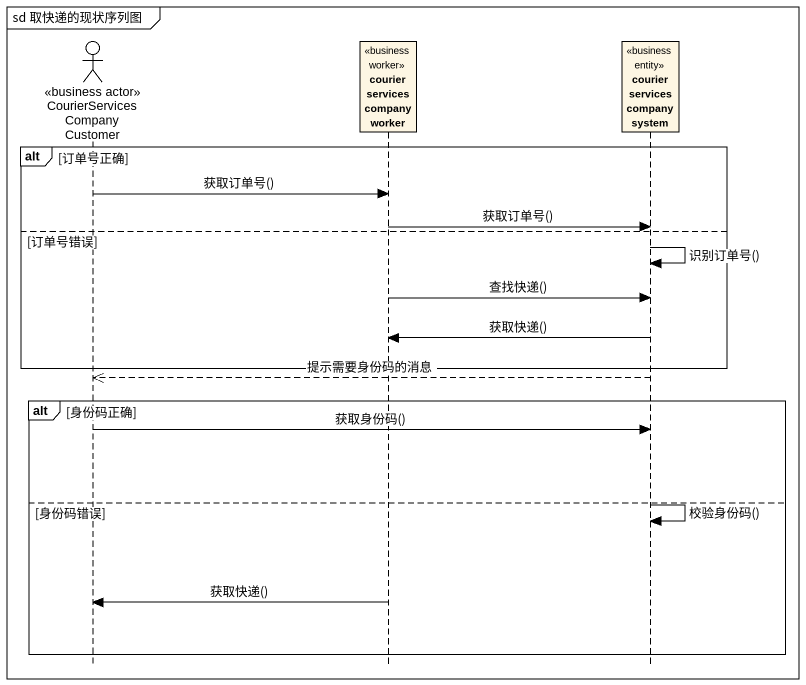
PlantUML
@startuml
mainframe sd 取快递的现状序列图
hide footbox
actor "CourierServicesCompanyCustomer" as CourierServicesCompanyCustom <<business actor>>
participant "courier services company worker" as courier_services_company <<business worker>>
participant "courier services company system" as courier_services_company_2 <<business entity>>

alt 订单号正确
  CourierServicesCompanyCustom -> courier_services_company : 获取订单号()
  courier_services_company -> courier_services_company_2 : 获取订单号()
else 订单号错误
  courier_services_company_2 -> courier_services_company_2 : 识别订单号()
  courier_services_company -> courier_services_company_2 : 查找快递()
  courier_services_company_2 -> courier_services_company : 获取快递()
end
courier_services_company_2 -->> CourierServicesCompanyCustom : 提示需要身份码的消息
alt 身份码正确
  CourierServicesCompanyCustom -> courier_services_company_2 : 获取身份码()
else 身份码错误
  courier_services_company_2 -> courier_services_company_2 : 校验身份码()
  courier_services_company -> CourierServicesCompanyCustom : 获取快递()
end
@enduml
